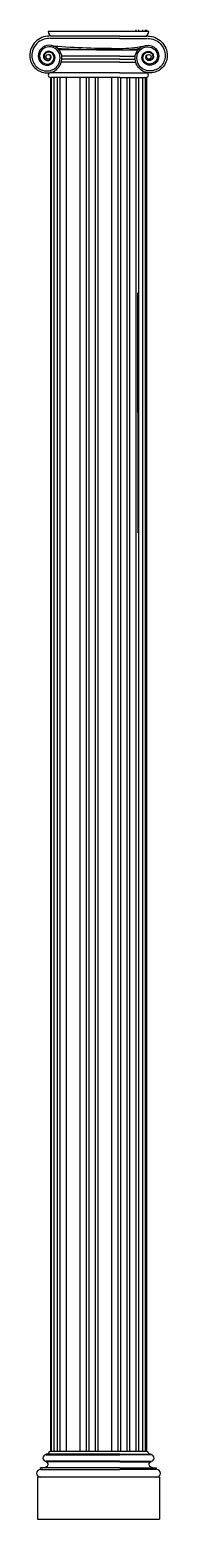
# Model space of a CAD drawing. Header units: millimetres. Extents: x 82.16 to 82.74, y 108.35 to 114.56.
import ezdxf

# ---------------------------------------------------------------- set-up
doc = ezdxf.new("R2010")
doc.units = ezdxf.units.MM
doc.header["$LTSCALE"] = 0.1

msp = doc.modelspace()

# ---------------------------------------------------------------- linework, layer by layer
for p, q in [((82.6587, 114.5496), (82.2387, 114.5496)), ((82.5373, 114.5304), (82.2451, 114.5304)), ((82.5373, 114.5304), (82.6523, 114.5304)), ((82.6483, 114.5568), (82.6483, 114.5496)), ((82.5373, 114.5209), (82.2451, 114.5209)), ((82.5373, 114.4729), (82.2845, 114.4729)), ((82.5373, 114.5209), (82.6523, 114.5209)), ((82.5373, 114.4729), (82.6129, 114.4729)), ((82.5373, 114.4218), (82.2931, 114.4218)), ((82.5373, 114.4474), (82.2954, 114.4474)), ((82.5373, 114.4346), (82.2958, 114.4346)), ((82.5373, 114.4474), (82.602, 114.4474)), ((82.5373, 114.4346), (82.6016, 114.4346)), ((82.5373, 114.4218), (82.6043, 114.4218)), ((82.5373, 114.3579), (82.2484, 114.3579)), ((82.2484, 114.3579), (82.2484, 108.6334)), ((82.2486, 114.3815), (82.2485, 114.3771)), ((82.5373, 114.3771), (82.2485, 114.3771)), ((82.5373, 114.3771), (82.6472, 114.3771)), ((82.5373, 114.3579), (82.6473, 114.3579)), ((82.6472, 114.3815), (82.6472, 114.3771)), ((82.6483, 114.358), (82.6492, 108.6334)), ((82.2451, 108.6334), (82.6523, 108.6334)), ((82.2291, 108.6206), (82.2291, 108.6174)), ((82.5373, 108.6206), (82.2291, 108.6206)), ((82.2291, 108.6174), (82.5373, 108.6174)), ((82.2291, 108.5886), (82.2291, 108.5918)), ((82.5373, 108.5918), (82.2291, 108.5918)), ((82.5373, 108.5886), (82.2291, 108.5886)), ((82.5373, 108.6206), (82.6683, 108.6206)), ((82.6683, 108.6174), (82.5373, 108.6174)), ((82.5373, 108.5918), (82.6683, 108.5918)), ((82.5373, 108.5886), (82.6683, 108.5886)), ((82.6683, 108.6206), (82.6683, 108.6174)), ((82.6683, 108.5886), (82.6683, 108.5918)), ((82.7034, 108.5247), (82.194, 108.5247)), ((82.194, 108.5247), (82.194, 108.3496)), ((82.2068, 108.5567), (82.2068, 108.5631)), ((82.5373, 108.5631), (82.2068, 108.5631)), ((82.2068, 108.5567), (82.5373, 108.5567)), ((82.5373, 108.5631), (82.6907, 108.5631)), ((82.6907, 108.5567), (82.5373, 108.5567)), ((82.6907, 108.5567), (82.6907, 108.5631)), ((82.7034, 108.5247), (82.7034, 108.3496)), ((82.194, 108.3496), (82.7034, 108.3496))]:
    msp.add_line(p, q)
at = {"ltscale": 0.01}
msp.add_line((82.6118, 113.4609), (82.6131, 112.4609), dxfattribs=at)
for points in [[(82.2435, 114.5304, 0.414214), (82.162, 114.449, 0.414214), (82.2339, 114.3771, 0.414214), (82.2962, 114.4394, 0.423119), (82.2419, 114.4921, 0.414214), (82.1972, 114.4474, 0.414214), (82.2355, 114.4091, 0.414214), (82.2674, 114.441, 0.43267), (82.2403, 114.4665, 0.414214), (82.2196, 114.4458, 0.414214), (82.2371, 114.4283, 0.414214), (82.2514, 114.4426, 0.414214), (82.2403, 114.4537)], [(82.6539, 114.5304, -0.414214), (82.7354, 114.449, -0.414214), (82.6635, 114.3771, -0.414214), (82.6012, 114.4394, -0.423119), (82.6555, 114.4921, -0.414214), (82.7002, 114.4474, -0.414214), (82.6619, 114.4091, -0.414214), (82.63, 114.441, -0.43267), (82.6571, 114.4665, -0.414214), (82.6778, 114.4458, -0.414214), (82.6603, 114.4283, -0.414214), (82.646, 114.4426, -0.414214), (82.6571, 114.4537)], [(82.2435, 114.5209, 0.415833), (82.1708, 114.4486, 0.414214), (82.2343, 114.3851, 0.414214), (82.289, 114.4398, 0.42444), (82.2415, 114.4857, 0.414214), (82.2028, 114.447, 0.414214), (82.2359, 114.4138, 0.414214), (82.2634, 114.4414, 0.435724), (82.2399, 114.4633, 0.414214), (82.222, 114.4454, 0.414214), (82.2375, 114.4299, 0.414214), (82.2506, 114.443, 0.414214), (82.2399, 114.4537)], [(82.6539, 114.5209, -0.415833), (82.7266, 114.4486, -0.414214), (82.6631, 114.3851, -0.414214), (82.6084, 114.4398, -0.42444), (82.6559, 114.4857, -0.414214), (82.6946, 114.447, -0.414214), (82.6615, 114.4138, -0.414214), (82.634, 114.4414, -0.435724), (82.6575, 114.4633, -0.414214), (82.6754, 114.4454, -0.414214), (82.6599, 114.4299, -0.414214), (82.6468, 114.443, -0.414214), (82.6575, 114.4537)]]:
    msp.add_lwpolyline(points, format="xyb")
for points in [[(82.606, 114.5496), (82.606, 114.5568)], [(82.616, 114.5568), (82.616, 114.5496)], [(82.633, 114.5496), (82.633, 114.5568)], [(82.643, 114.5568), (82.643, 114.5496)], [(82.2527, 108.6334), (82.2526, 114.3579)], [(82.2626, 114.3579), (82.2627, 108.6334)], [(82.2773, 108.6334), (82.2772, 114.3579)], [(82.2872, 114.3579), (82.2873, 108.6334)], [(82.3158, 108.6334), (82.3157, 114.3579)], [(82.3706, 114.3579), (82.3707, 108.6334)], [(82.3984, 108.6334), (82.3983, 114.3579)], [(82.4083, 114.3579), (82.4084, 108.6334)], [(82.4356, 108.6334), (82.4355, 114.3579)], [(82.4455, 114.3579), (82.4456, 108.6334)], [(82.5029, 114.3579), (82.503, 108.6334)], [(82.5307, 108.6334), (82.5306, 114.3579)], [(82.5406, 114.3579), (82.5407, 108.6334)], [(82.5679, 108.6334), (82.5678, 114.3579)], [(82.5778, 114.3579), (82.5779, 108.6334)], [(82.6062, 108.6334), (82.606, 114.3579)], [(82.616, 114.3579), (82.6162, 108.6334)], [(82.6331, 108.6334), (82.633, 114.3579)], [(82.643, 114.3579), (82.6431, 108.6334)]]:
    msp.add_lwpolyline(points)
for centre in [(82.2387, 114.4442), (82.6587, 114.4442)]:
    msp.add_circle(centre, 0.00958)
for centre, radius, start, end in [((82.2579, 114.5496), 0.0192, 180, 270), ((82.6395, 114.5496), 0.0192, 270, 0), ((82.537, 118.4231), 3.9437, 265.99014, 270.00414), ((82.5371, 119.5643), 5.0914, 267.07847, 270.0021), ((82.5373, 114.9905), 0.5112, 270, 281.15294), ((82.5373, 114.9905), 0.5176, 270, 279.17181), ((82.2485, 114.3675), 0.00958, 89.69113, 269.69113), ((82.6472, 114.3675), 0.00958, 270.30887, 90.30887), ((82.2295, 108.6364), 0.0158, 268.46083, 348.85878), ((82.6679, 108.6364), 0.0158, 191.14122, 271.53917), ((82.2133, 108.5949), 0.032, 264.03472, 315), ((82.2291, 108.6046), 0.0128, 90, 270), ((82.2291, 108.579), 0.00958, 315, 90), ((82.6683, 108.579), 0.00958, 90, 225), ((82.6841, 108.5949), 0.032, 225, 275.96528), ((82.6683, 108.6046), 0.0128, 270, 90), ((82.2068, 108.5407), 0.016, 90, 270), ((82.6907, 108.5407), 0.016, 270, 90)]:
    msp.add_arc(centre, radius, start, end)

doc.saveas('drawing.dxf')
